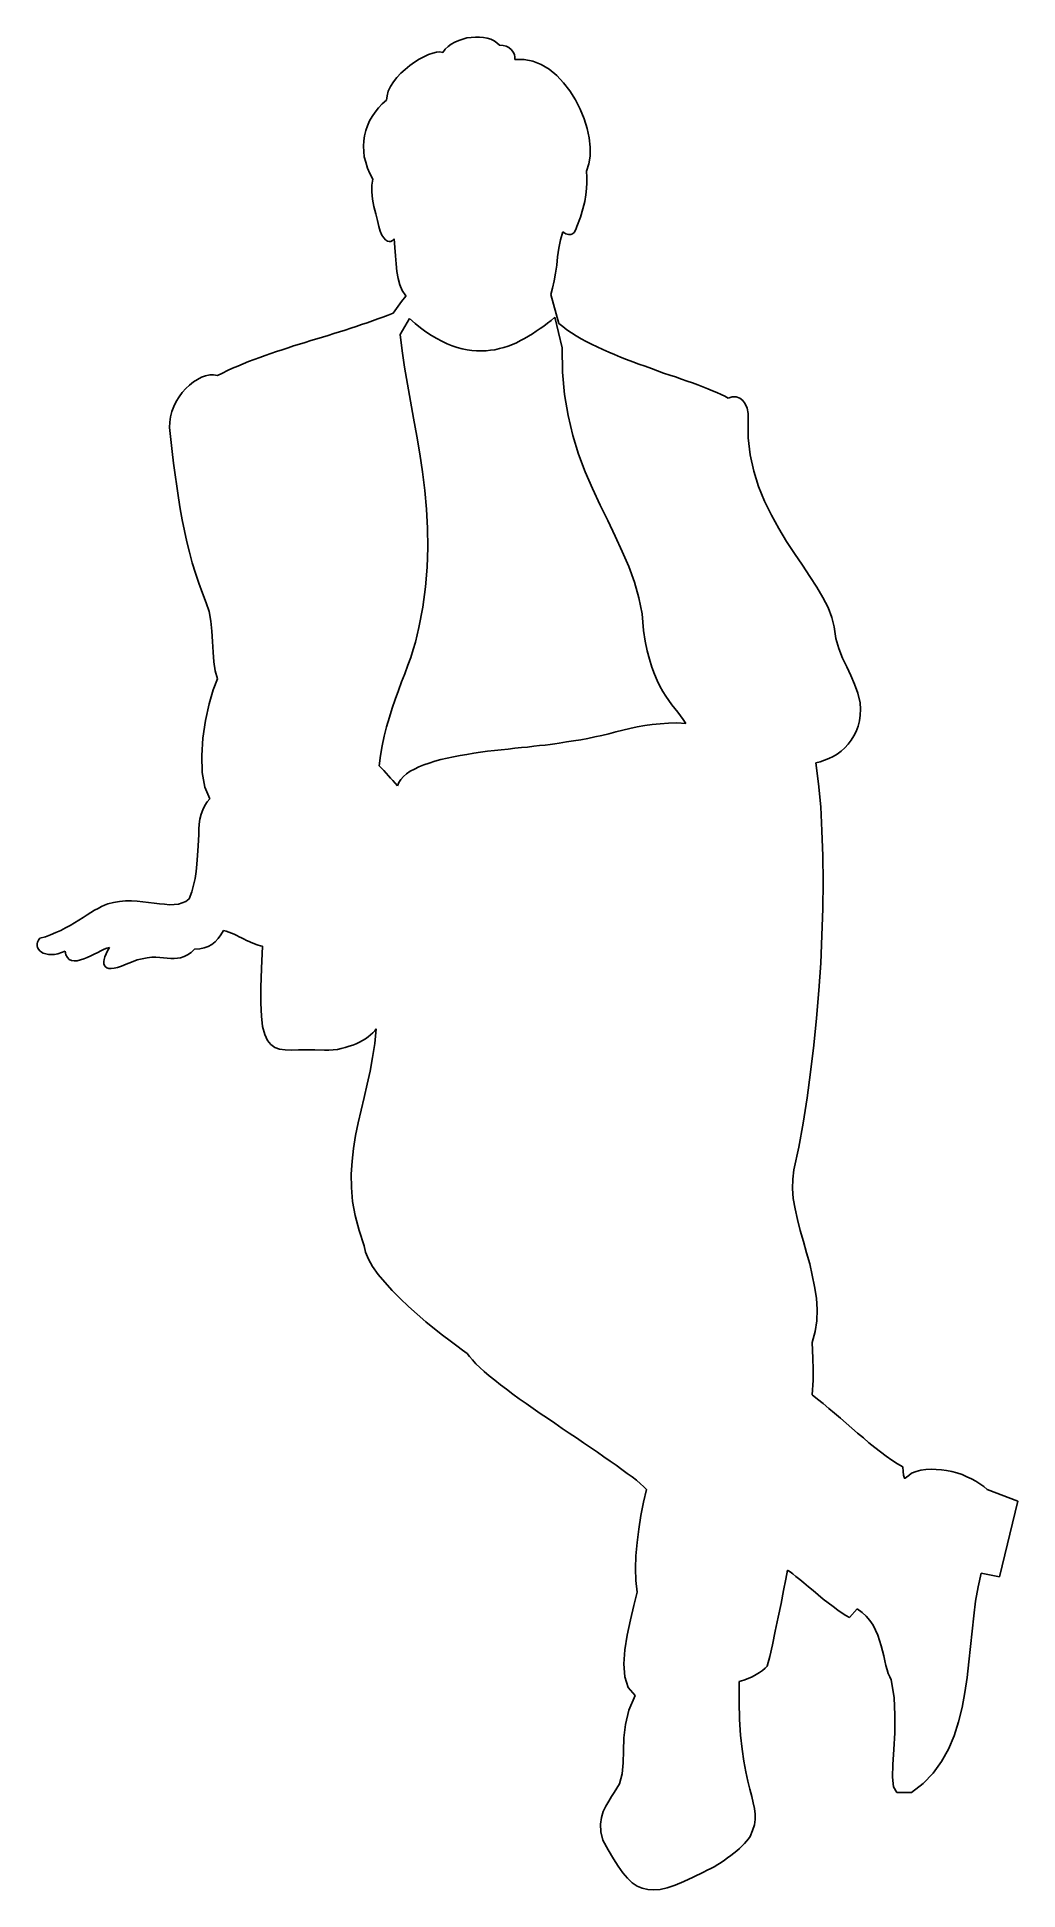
# Model space of a CAD drawing. Extents: x 1405 to 2329, y -459 to 1287.
import ezdxf

# ---------------------------------------------------------------- set-up
doc = ezdxf.new("R2010")
doc.units = 0
doc.header["$LTSCALE"] = 1270
doc.header["$MEASUREMENT"] = 0
doc.layers.get('0').update_dxf_attribs({"linetype": 'CONTINUOUS'})

msp = doc.modelspace()

# ---------------------------------------------------------------- linework, layer by layer
at = {"linetype": 'CONTINUOUS'}
for p, q in [((1789.7, 1275.4), (1787.4, 1272.5)), ((1792.4, 1277.9), (1789.7, 1275.4)), ((1795.4, 1280.2), (1792.4, 1277.9)), ((1798.8, 1282.1), (1795.4, 1280.2)), ((1802.6, 1283.7), (1798.8, 1282.1)), ((1806.3, 1285), (1802.6, 1283.7)), ((1810.2, 1286.1), (1806.3, 1285)), ((1814.1, 1286.6), (1810.2, 1286.1)), ((1818.2, 1286.9), (1814.1, 1286.6)), ((1822.1, 1286.9), (1818.2, 1286.9)), ((1825.9, 1286.6), (1822.1, 1286.9)), ((1829.4, 1285.9), (1825.9, 1286.6)), ((1832.8, 1284.8), (1829.4, 1285.9)), ((1835.9, 1283.4), (1832.8, 1284.8)), ((1838.5, 1281.4), (1835.9, 1283.4)), ((1840.8, 1279.3), (1838.5, 1281.4)), ((1844.2, 1279.1), (1840.8, 1279.3)), ((1847.2, 1278.4), (1844.2, 1279.1)), ((1849.7, 1277), (1847.2, 1278.4)), ((1852.1, 1275), (1849.7, 1277)), ((1853.7, 1272.7), (1852.1, 1275)), ((1756.3, 1260.1), (1752, 1256.5)), ((1760.7, 1263.3), (1756.3, 1260.1)), ((1765.2, 1266.1), (1760.7, 1263.3)), ((1769.6, 1268.4), (1765.2, 1266.1)), ((1773.9, 1270.4), (1769.6, 1268.4)), ((1778, 1271.8), (1773.9, 1270.4)), ((1781.5, 1272.7), (1778, 1271.8)), ((1784.7, 1272.9), (1781.5, 1272.7)), ((1787.4, 1272.5), (1784.7, 1272.9)), ((1854.9, 1270.4), (1853.7, 1272.7)), ((1855.4, 1268.1), (1854.9, 1270.4)), ((1855.4, 1265.8), (1855.4, 1268.1)), ((1864, 1265.9), (1855.4, 1265.8)), ((1872.4, 1264.3), (1864, 1265.9)), ((1880.2, 1261.1), (1872.4, 1264.3)), ((1887.7, 1256.7), (1880.2, 1261.1)), ((1738.3, 1240.3), (1736.1, 1236)), ((1740.9, 1244.6), (1738.3, 1240.3)), ((1744.1, 1248.8), (1740.9, 1244.6)), ((1747.9, 1252.8), (1744.1, 1248.8)), ((1752, 1256.5), (1747.9, 1252.8)), ((1894.8, 1250.8), (1887.7, 1256.7)), ((1901.2, 1243.9), (1894.8, 1250.8)), ((1907.1, 1236.2), (1901.2, 1243.9)), ((1730.4, 1223.9), (1726.9, 1220.3)), ((1734.3, 1227.5), (1730.4, 1223.9)), ((1734.9, 1231.7), (1734.3, 1227.5)), ((1736.1, 1236), (1734.9, 1231.7)), ((1912.4, 1227.8), (1907.1, 1236.2)), ((1916.9, 1219.1), (1912.4, 1227.8)), ((1718.5, 1207.9), (1716.5, 1203.4)), ((1721, 1212.2), (1718.5, 1207.9)), ((1723.8, 1216.2), (1721, 1212.2)), ((1726.9, 1220.3), (1723.8, 1216.2)), ((1920.6, 1210), (1916.9, 1219.1)), ((1923.5, 1200.9), (1920.6, 1210)), ((1713, 1189.2), (1712.6, 1184.2)), ((1713.7, 1194), (1713, 1189.2)), ((1714.9, 1198.8), (1713.7, 1194)), ((1716.5, 1203.4), (1714.9, 1198.8)), ((1925.4, 1191.9), (1923.5, 1200.9)), ((1926.3, 1183.1), (1925.4, 1191.9)), ((1712.6, 1184.2), (1713, 1179.2)), ((1713, 1179.2), (1713.5, 1174)), ((1713.5, 1174), (1714.8, 1168.9)), ((1925.2, 1167.3), (1926.3, 1174.8)), ((1926.3, 1174.8), (1926.3, 1183.1)), ((1714.8, 1168.9), (1716.5, 1163.5)), ((1716.5, 1163.5), (1718.7, 1158.4)), ((1718.7, 1158.4), (1721.5, 1153)), ((1721.5, 1153), (1720.6, 1147.5)), ((1922.9, 1160.5), (1925.2, 1167.3)), ((1923.1, 1155), (1922.9, 1160.5)), ((1923.1, 1149.7), (1923.1, 1155)), ((1720.6, 1147.5), (1720.6, 1141.1)), ((1720.6, 1141.1), (1721.3, 1134.3)), ((1921.3, 1132), (1922.4, 1138.3)), ((1922.4, 1138.3), (1922.9, 1144.1)), ((1922.9, 1144.1), (1923.1, 1149.7)), ((1721.3, 1134.3), (1722.6, 1127.2)), ((1722.6, 1127.2), (1724.2, 1120.4)), ((1724.2, 1120.4), (1725.8, 1114)), ((1917.2, 1117.2), (1919.5, 1125.1)), ((1919.5, 1125.1), (1921.3, 1132)), ((1725.8, 1114), (1727.2, 1108.3)), ((1727.2, 1108.3), (1728.5, 1103.9)), ((1728.5, 1103.9), (1730.1, 1100.3)), ((1730.1, 1100.3), (1731.9, 1097.7)), ((1898.5, 1095.7), (1900.7, 1103.3)), ((1900.7, 1103.3), (1903.5, 1101.6)), ((1903.5, 1101.6), (1906, 1100.9)), ((1906, 1100.9), (1908, 1100.9)), ((1908, 1100.9), (1909.7, 1101.6)), ((1909.7, 1101.6), (1911.2, 1102.8)), ((1911.2, 1102.8), (1912.2, 1104.4)), ((1912.2, 1104.4), (1913.1, 1106.4)), ((1913.1, 1106.4), (1913.8, 1108.5)), ((1913.8, 1108.5), (1917.2, 1117.2)), ((1731.9, 1097.7), (1733.6, 1095.7)), ((1733.6, 1095.7), (1735.2, 1094.6)), ((1735.2, 1094.6), (1737, 1094.1)), ((1737, 1094.1), (1738.6, 1094.4)), ((1738.6, 1094.4), (1740.2, 1095.3)), ((1740.2, 1095.3), (1741.7, 1096.9)), ((1741.7, 1096.9), (1742.4, 1088.6)), ((1742.4, 1088.6), (1742.9, 1080.6)), ((1895.7, 1079.8), (1896.9, 1087.9)), ((1896.9, 1087.9), (1898.5, 1095.7)), ((1742.9, 1080.6), (1743.4, 1073.1)), ((1743.4, 1073.1), (1744.3, 1066)), ((1744.3, 1066), (1745.4, 1059.4)), ((1893.7, 1064.3), (1894.8, 1072)), ((1894.8, 1072), (1895.7, 1079.8)), ((1745.4, 1059.4), (1747, 1053.3)), ((1747, 1053.3), (1749.3, 1048)), ((1749.3, 1048), (1752.5, 1043)), ((1889.3, 1044.2), (1891, 1050.3)), ((1891, 1050.3), (1892.5, 1057.1)), ((1892.5, 1057.1), (1893.7, 1064.3)), ((1748.6, 1037.6), (1740.8, 1026.8)), ((1752.5, 1042.8), (1748.6, 1037.6)), ((1752.5, 1043), (1752.5, 1042.8)), ((1896.9, 1017), (1889.3, 1044.2)), ((1705.9, 1014.1), (1700.7, 1012.5)), ((1711, 1015.9), (1705.9, 1014.1)), ((1716.2, 1017.7), (1711, 1015.9)), ((1721.2, 1019.5), (1716.2, 1017.7)), ((1726.2, 1021.3), (1721.2, 1019.5)), ((1731.1, 1023), (1726.2, 1021.3)), ((1736, 1024.8), (1731.1, 1023)), ((1740.8, 1026.8), (1736, 1024.8)), ((1756.1, 1021.7), (1747.2, 1006.6)), ((1761.4, 1017.1), (1756.1, 1021.7)), ((1766.6, 1012.8), (1761.4, 1017.1)), ((1882.7, 1014.6), (1879.1, 1012.1)), ((1886.1, 1017.3), (1882.7, 1014.6)), ((1889.5, 1019.9), (1886.1, 1017.3)), ((1892.9, 1022.8), (1889.5, 1019.9)), ((1900, 993.9), (1892.9, 1022.8)), ((1900.5, 1014), (1896.9, 1017)), ((1904.4, 1011.1), (1900.5, 1014)), ((1646.9, 995.8), (1641.6, 994)), ((1652.3, 997.6), (1646.9, 995.8)), ((1657.8, 999.2), (1652.3, 997.6)), ((1663.1, 1001), (1657.8, 999.2)), ((1668.6, 1002.6), (1663.1, 1001)), ((1674, 1004.2), (1668.6, 1002.6)), ((1679.3, 1005.8), (1674, 1004.2)), ((1684.7, 1007.5), (1679.3, 1005.8)), ((1690, 1009.1), (1684.7, 1007.5)), ((1695.3, 1010.8), (1690, 1009.1)), ((1700.7, 1012.5), (1695.3, 1010.8)), ((1747.2, 1006.6), (1749.2, 991.3)), ((1771.6, 1009.1), (1766.6, 1012.8)), ((1776.8, 1005.7), (1771.6, 1009.1)), ((1781.7, 1002.7), (1776.8, 1005.7)), ((1786.7, 1000.2), (1781.7, 1002.7)), ((1791.5, 997.8), (1786.7, 1000.2)), ((1796.3, 995.9), (1791.5, 997.8)), ((1801, 994.3), (1796.3, 995.9)), ((1849.1, 995.7), (1845, 994.5)), ((1853, 997.3), (1849.1, 995.7)), ((1856.9, 998.9), (1853, 997.3)), ((1860.8, 1000.9), (1856.9, 998.9)), ((1864.5, 1002.8), (1860.8, 1000.9)), ((1868.3, 1005), (1864.5, 1002.8)), ((1872, 1007.3), (1868.3, 1005)), ((1875.6, 1009.6), (1872, 1007.3)), ((1879.1, 1012.1), (1875.6, 1009.6)), ((1908.7, 1008.1), (1904.4, 1011.1)), ((1913.1, 1005.4), (1908.7, 1008.1)), ((1917.8, 1002.6), (1913.1, 1005.4)), ((1922.6, 1000.1), (1917.8, 1002.6)), ((1927.6, 997.4), (1922.6, 1000.1)), ((1932.9, 994.9), (1927.6, 997.4)), ((1599.4, 979.1), (1594.4, 976.9)), ((1604.5, 981), (1599.4, 979.1)), ((1609.7, 983), (1604.5, 981)), ((1614.9, 984.9), (1609.7, 983)), ((1620.2, 986.9), (1614.9, 984.9)), ((1625.4, 988.7), (1620.2, 986.9)), ((1630.7, 990.5), (1625.4, 988.7)), ((1636.1, 992.2), (1630.7, 990.5)), ((1641.6, 994), (1636.1, 992.2)), ((1749.2, 991.3), (1751.5, 975.8)), ((1805.8, 993), (1801, 994.3)), ((1810.4, 992.1), (1805.8, 993)), ((1814.9, 991.4), (1810.4, 992.1)), ((1819.3, 991.1), (1814.9, 991.4)), ((1823.8, 991.1), (1819.3, 991.1)), ((1828.2, 991.3), (1823.8, 991.1)), ((1832.5, 991.8), (1828.2, 991.3)), ((1836.6, 992.3), (1832.5, 991.8)), ((1840.9, 993.4), (1836.6, 992.3)), ((1845, 994.5), (1840.9, 993.4)), ((1900.2, 971.1), (1900, 993.9)), ((1938.2, 992.4), (1932.9, 994.9)), ((1943.8, 989.9), (1938.2, 992.4)), ((1949.3, 987.6), (1943.8, 989.9)), ((1955, 985.3), (1949.3, 987.6)), ((1960.7, 983), (1955, 985.3)), ((1966.6, 980.8), (1960.7, 983)), ((1972.2, 978.7), (1966.6, 980.8)), ((1978.1, 976.6), (1972.2, 978.7)), ((1552.5, 962), (1548.8, 958.9)), ((1556.3, 964.3), (1552.5, 962)), ((1560.2, 966.4), (1556.3, 964.3)), ((1563.9, 967.7), (1560.2, 966.4)), ((1567.9, 968.6), (1563.9, 967.7)), ((1571.4, 968.6), (1567.9, 968.6)), ((1575, 968), (1571.4, 968.6)), ((1579.8, 970.3), (1575, 968)), ((1584.6, 972.6), (1579.8, 970.3)), ((1589.4, 974.8), (1584.6, 972.6)), ((1594.4, 976.9), (1589.4, 974.8)), ((1751.5, 975.8), (1754.1, 959.9)), ((1902.1, 949.9), (1900.2, 971.1)), ((1984, 974.4), (1978.1, 976.6)), ((1989.9, 972.5), (1984, 974.4)), ((1995.6, 970.3), (1989.9, 972.5)), ((2001.3, 968.4), (1995.6, 970.3)), ((2006.8, 966.6), (2001.3, 968.4)), ((2012.3, 964.6), (2006.8, 966.6)), ((2017.7, 962.7), (2012.3, 964.6)), ((2022.8, 960.9), (2017.7, 962.7)), ((2027.8, 959.1), (2022.8, 960.9)), ((1536.3, 943.4), (1534, 938.8)), ((1539, 947.7), (1536.3, 943.4)), ((1542, 951.8), (1539, 947.7)), ((1545.2, 955.6), (1542, 951.8)), ((1548.8, 958.9), (1545.2, 955.6)), ((1754.1, 959.9), (1757, 943.9)), ((1757, 943.9), (1760, 927.7)), ((1905.5, 930.2), (1902.1, 949.9)), ((2032.6, 957.2), (2027.8, 959.1)), ((2037.2, 955.4), (2032.6, 957.2)), ((2041.7, 953.6), (2037.2, 955.4)), ((2045.8, 951.8), (2041.7, 953.6)), ((2049.7, 950.2), (2045.8, 951.8)), ((2053.3, 948.4), (2049.7, 950.2)), ((2056.5, 946.6), (2053.3, 948.4)), ((2060.2, 947.7), (2056.5, 946.6)), ((2064, 947.7), (2060.2, 947.7)), ((2067.3, 946.6), (2064, 947.7)), ((2070.2, 944.5), (2067.3, 946.6)), ((2072.5, 941.3), (2070.2, 944.5)), ((1530.8, 929), (1530.1, 924)), ((1532.2, 934), (1530.8, 929)), ((1534, 938.8), (1532.2, 934)), ((1760, 927.7), (1763, 910.9)), ((1909.9, 911.5), (1905.5, 930.2)), ((2074.3, 937.2), (2072.5, 941.3)), ((2075.2, 932), (2074.3, 937.2)), ((2075.2, 926.2), (2075.2, 932)), ((2075.3, 909.2), (2075.2, 926.2)), ((1530.1, 924), (1529.9, 919)), ((1529.9, 919), (1531.2, 907.7)), ((1763, 910.9), (1765.7, 894.2)), ((1915.5, 893.9), (1909.9, 911.5)), ((2077.1, 893.2), (2075.3, 909.2)), ((1531.2, 907.7), (1532.4, 896.4)), ((1532.4, 896.4), (1533.8, 885.4)), ((1765.7, 894.2), (1768.4, 877.1)), ((1921.7, 877.1), (1915.5, 893.9)), ((2080.5, 877.9), (2077.1, 893.2)), ((1533.8, 885.4), (1535.3, 874.3)), ((1535.3, 874.3), (1536.7, 863.5)), ((1768.4, 877.1), (1770.5, 859.7)), ((1928.6, 861.3), (1921.7, 877.1)), ((2085.1, 863.3), (2080.5, 877.9)), ((1536.7, 863.5), (1538.3, 852.8)), ((1770.5, 859.7), (1772.1, 842)), ((1935.8, 845.9), (1928.6, 861.3)), ((2090.7, 849.4), (2085.1, 863.3)), ((1538.3, 852.8), (1540.1, 842.3)), ((1540.1, 842.3), (1542, 831.8)), ((1772.1, 842), (1773, 824)), ((1942.9, 831.2), (1935.8, 845.9)), ((2097.1, 836.2), (2090.7, 849.4)), ((1542, 831.8), (1544, 821.5)), ((1544, 821.5), (1546.3, 811.3)), ((1773, 824), (1773.4, 805.9)), ((1950, 816.6), (1942.9, 831.2)), ((2104, 823.6), (2097.1, 836.2)), ((2111.3, 811.5), (2104, 823.6)), ((1546.3, 811.3), (1548.6, 801.3)), ((1773.4, 805.9), (1772.8, 787.4)), ((1956.6, 802.1), (1950, 816.6)), ((2118.8, 800.1), (2111.3, 811.5)), ((1548.6, 801.3), (1551.3, 791.5)), ((1551.3, 791.5), (1554.3, 781.8)), ((1772.8, 787.4), (1771.2, 768.7)), ((1962.7, 787.9), (1956.6, 802.1)), ((1968, 773.3), (1962.7, 787.9)), ((2126.3, 789.1), (2118.8, 800.1)), ((2133.2, 778.5), (2126.3, 789.1)), ((1554.3, 781.8), (1557.5, 772.3)), ((1557.5, 772.3), (1560.9, 762.9)), ((1771.2, 768.7), (1768.7, 749.6)), ((1972.3, 758.5), (1968, 773.3)), ((2139.8, 768.4), (2133.2, 778.5)), ((1560.9, 762.9), (1564.6, 753.6)), ((1564.6, 753.6), (1567.3, 745.4)), ((1975.3, 743.4), (1972.3, 758.5)), ((2145.7, 758.6), (2139.8, 768.4)), ((2150.5, 749.2), (2145.7, 758.6)), ((1567.3, 745.4), (1568.9, 736.5)), ((1568.9, 736.5), (1569.8, 726.9)), ((1768.7, 749.6), (1764.8, 730.4)), ((1976.7, 727.5), (1975.3, 743.4)), ((2154.1, 739.9), (2150.5, 749.2)), ((2156.4, 731), (2154.1, 739.9)), ((1569.8, 726.9), (1570.5, 717.1)), ((1570.5, 717.1), (1571.1, 707.3)), ((1761.6, 716.7), (1759.5, 709.6)), ((1763.4, 723.6), (1761.6, 716.7)), ((1764.8, 730.4), (1763.4, 723.6)), ((1978.3, 717.6), (1976.7, 727.5)), ((1980.1, 708.5), (1978.3, 717.6)), ((2158, 720.1), (2156.4, 731)), ((2160.8, 710.5), (2158, 720.1)), ((1571.1, 707.3), (1571.8, 698.1)), ((1757.2, 702.3), (1754.5, 694.8)), ((1759.5, 709.6), (1757.2, 702.3)), ((1982.2, 700.5), (1980.1, 708.5)), ((1984.6, 693), (1982.2, 700.5)), ((2164.2, 701.6), (2160.8, 710.5)), ((2168.1, 693.3), (2164.2, 701.6)), ((1575, 682), (1571.1, 671.7)), ((1571.8, 698.1), (1573, 689.5)), ((1573, 689.5), (1575, 682)), ((1751.6, 686.9), (1748.6, 679.1)), ((1754.5, 694.8), (1751.6, 686.9)), ((1986.9, 686.4), (1984.6, 693)), ((1989.4, 680.5), (1986.9, 686.4)), ((2172, 685.1), (2168.1, 693.3)), ((2175.6, 677.1), (2172, 685.1)), ((1571.1, 671.7), (1567.3, 658.4)), ((1745.8, 671.1), (1742.7, 662.7)), ((1748.6, 679.1), (1745.8, 671.1)), ((1992, 675), (1989.4, 680.5)), ((1994.9, 670.2), (1992, 675)), ((1997.6, 665.6), (1994.9, 670.2)), ((2000.4, 661.5), (1997.6, 665.6)), ((2178.6, 668.5), (2175.6, 677.1)), ((2180.8, 659.6), (2178.6, 668.5)), ((1567.3, 658.4), (1563.9, 642.9)), ((1739.9, 654.4), (1737.2, 645.8)), ((1742.7, 662.7), (1739.9, 654.4)), ((2003.3, 657.7), (2000.4, 661.5)), ((2006.1, 654), (2003.3, 657.7)), ((2008.8, 650.6), (2006.1, 654)), ((2011.4, 647.1), (2008.8, 650.6)), ((2013.9, 643.7), (2011.4, 647.1)), ((2180.1, 642.5), (2180.8, 647.8)), ((2181.1, 653.6), (2180.8, 659.6)), ((2180.8, 647.8), (2181.1, 653.6)), ((1563.9, 642.9), (1561.4, 626.3)), ((1734.5, 636.9), (1732.2, 628)), ((1737.2, 645.8), (1734.5, 636.9)), ((1930.6, 627.3), (1937.2, 628.7)), ((1937.2, 628.7), (1943.8, 630.3)), ((1943.8, 630.3), (1950.4, 632.1)), ((1950.4, 632.1), (1957, 633.7)), ((1957, 633.7), (1963.7, 635.3)), ((1963.7, 635.3), (1970.7, 636.7)), ((1970.7, 636.7), (1977.8, 638)), ((1977.8, 638), (1984.9, 639)), ((1984.9, 639), (1992.4, 639.8)), ((1992.4, 639.8), (2000.2, 640.3)), ((2000.2, 640.3), (2008.1, 640.5)), ((2008.1, 640.5), (2016.4, 640.1)), ((2016.4, 640.1), (2013.9, 643.7)), ((2174.9, 628.3), (2177, 632.5)), ((2177, 632.5), (2178.8, 637.3)), ((2178.8, 637.3), (2180.1, 642.5)), ((1561.4, 626.3), (1560.4, 609.7)), ((1730.3, 618.9), (1728.7, 609.7)), ((1732.2, 628), (1730.3, 618.9)), ((1810.2, 610.9), (1816.6, 612)), ((1816.6, 612), (1823.1, 612.9)), ((1823.1, 612.9), (1829.6, 613.8)), ((1829.6, 613.8), (1836.2, 614.5)), ((1836.2, 614.5), (1842.6, 615.2)), ((1842.6, 615.2), (1849.1, 615.9)), ((1849.1, 615.9), (1855.3, 616.6)), ((1855.3, 616.6), (1861.5, 617.3)), ((1861.5, 617.3), (1867.4, 617.8)), ((1867.4, 617.8), (1873.1, 618.6)), ((1873.1, 618.6), (1878.6, 619.1)), ((1878.6, 619.1), (1883.8, 619.6)), ((1883.8, 619.6), (1888.6, 620.2)), ((1888.6, 620.2), (1893, 620.9)), ((1893, 620.9), (1897.1, 621.4)), ((1897.1, 621.4), (1900.7, 622.1)), ((1900.7, 622.1), (1903.9, 622.8)), ((1903.9, 622.8), (1910.7, 623.5)), ((1910.7, 623.5), (1917.4, 624.6)), ((1917.4, 624.6), (1924, 625.9)), ((1924, 625.9), (1930.6, 627.3)), ((2159.2, 611.2), (2162.8, 614)), ((2162.8, 614), (2166.2, 617)), ((2166.2, 617), (2169.4, 620.4)), ((2169.4, 620.4), (2172.2, 624.2)), ((2172.2, 624.2), (2174.9, 628.3)), ((1560.4, 609.7), (1560.7, 593.9)), ((1560.7, 593.9), (1563.2, 580)), ((1728.7, 609.7), (1727.4, 600.2)), ((1727.4, 600.2), (1729.6, 597.9)), ((1729.6, 597.9), (1731.9, 595.6)), ((1731.9, 595.6), (1734, 593.3)), ((1753.2, 592.6), (1756.8, 594.9)), ((1756.8, 594.9), (1760.7, 597)), ((1760.7, 597), (1765, 599.2)), ((1765, 599.2), (1769.6, 601.1)), ((1769.6, 601.1), (1774.6, 602.7)), ((1774.6, 602.7), (1780, 604.5)), ((1780, 604.5), (1785.7, 605.9)), ((1785.7, 605.9), (1791.5, 607.3)), ((1791.5, 607.3), (1797.6, 608.6)), ((1797.6, 608.6), (1803.8, 609.8)), ((1803.8, 609.8), (1810.2, 610.9)), ((2139.1, 603), (2143.2, 603.9)), ((2141.6, 583), (2139.1, 603)), ((2143.2, 603.9), (2147.3, 605.3)), ((2147.3, 605.3), (2151.4, 606.9)), ((2151.4, 606.9), (2155.3, 608.9)), ((2155.3, 608.9), (2159.2, 611.2)), ((1563.2, 580), (1568, 569.1)), ((1734, 593.3), (1736.2, 590.8)), ((1736.2, 590.8), (1738.3, 588.5)), ((1738.3, 588.5), (1740.4, 586.2)), ((1740.4, 586.2), (1742.6, 583.7)), ((1742.6, 583.7), (1744.7, 581.3)), ((1744.7, 581.3), (1746, 584.4)), ((1746, 584.4), (1747.9, 587.2)), ((1747.9, 587.2), (1750.4, 590.1)), ((1750.4, 590.1), (1753.2, 592.6)), ((2143.6, 561.5), (2141.6, 583)), ((1563.2, 562.7), (1561.3, 558.6)), ((1565.4, 566.1), (1563.2, 562.7)), ((1568, 569.1), (1565.4, 566.1)), ((2144.8, 538.9), (2143.6, 561.5)), ((1557.9, 545.1), (1557.5, 540.3)), ((1558.6, 549.7), (1557.9, 545.1)), ((1559.7, 554.4), (1558.6, 549.7)), ((1561.3, 558.6), (1559.7, 554.4)), ((1557, 524.8), (1556.3, 515.5)), ((1557.7, 535.5), (1557, 524.8)), ((1557.5, 540.3), (1557.7, 535.5)), ((2145.5, 515.2), (2144.8, 538.9)), ((1555.6, 507.5), (1554.9, 500.6)), ((1556.3, 515.5), (1555.6, 507.5)), ((2145.9, 490.8), (2145.5, 515.2)), ((1554, 494), (1552.5, 487.6)), ((1554.9, 500.6), (1554, 494)), ((2145.5, 465.7), (2145.9, 490.8)), ((1482.7, 472.3), (1477.2, 471.4)), ((1488.4, 472.8), (1482.7, 472.3)), ((1494, 472.8), (1488.4, 472.8)), ((1499.5, 472.5), (1494, 472.8)), ((1504.8, 471.9), (1499.5, 472.5)), ((1510.2, 471.4), (1504.8, 471.9)), ((1545.4, 472.3), (1542, 470.8)), ((1548.4, 474.6), (1545.4, 472.3)), ((1550.8, 481.4), (1548.4, 474.6)), ((1552.5, 487.6), (1550.8, 481.4)), ((1444.6, 454.6), (1440.5, 452.1)), ((1448.5, 457.1), (1444.6, 454.6)), ((1452.3, 459.5), (1448.5, 457.1)), ((1455.8, 461.8), (1452.3, 459.5)), ((1459.2, 463.9), (1455.8, 461.8)), ((1462.6, 465.7), (1459.2, 463.9)), ((1465.8, 467.5), (1462.6, 465.7)), ((1468.8, 468.9), (1465.8, 467.5)), ((1471.7, 470), (1468.8, 468.9)), ((1477.2, 471.4), (1471.7, 470)), ((1515.5, 470.7), (1510.2, 471.4)), ((1520.5, 470), (1515.5, 470.7)), ((1525.3, 469.6), (1520.5, 470)), ((1529.9, 469.2), (1525.3, 469.6)), ((1534.2, 469.4), (1529.9, 469.2)), ((1538.3, 469.8), (1534.2, 469.4)), ((1542, 470.8), (1538.3, 469.8)), ((2144.8, 440), (2145.5, 465.7)), ((1407.8, 437.5), (1406.3, 435.8)), ((1412.9, 439), (1407.8, 437.5)), ((1417.9, 440.8), (1412.9, 439)), ((1422.9, 442.9), (1417.9, 440.8)), ((1427.5, 445), (1422.9, 442.9)), ((1432, 447.3), (1427.5, 445)), ((1436.4, 449.7), (1432, 447.3)), ((1440.5, 452.1), (1436.4, 449.7)), ((1572.8, 434.3), (1575.7, 437.4)), ((1575.7, 437.4), (1578.4, 440.9)), ((1578.4, 440.9), (1580.9, 444.8)), ((1580.9, 444.8), (1583.3, 444.1)), ((1583.3, 444.1), (1585.8, 443.2)), ((1585.8, 443.2), (1588.3, 442.2)), ((1588.3, 442.2), (1590.8, 441.3)), ((1590.8, 441.3), (1593.3, 440)), ((1593.3, 440), (1595.6, 439)), ((1595.6, 439), (1597.9, 437.9)), ((1597.9, 437.9), (1600.3, 436.7)), ((1600.3, 436.7), (1602.6, 435.6)), ((2143.6, 414.2), (2144.8, 440)), ((1405.4, 434), (1405.1, 432.2)), ((1405.1, 432.2), (1405.1, 430.4)), ((1405.1, 430.4), (1405.6, 428.8)), ((1406.3, 435.8), (1405.4, 434)), ((1405.6, 428.8), (1406.3, 427.2)), ((1406.3, 427.2), (1407.6, 425.8)), ((1407.6, 425.8), (1409.2, 424.5)), ((1409.2, 424.5), (1411, 423.5)), ((1411, 423.5), (1413.3, 422.8)), ((1413.3, 422.8), (1415.8, 422.2)), ((1415.8, 422.2), (1418.4, 422.1)), ((1418.4, 422.1), (1421.5, 422.4)), ((1421.5, 422.4), (1424.7, 422.9)), ((1424.7, 422.9), (1428.1, 424)), ((1428.1, 424), (1431.6, 425.4)), ((1431.6, 425.4), (1432.3, 421.9)), ((1432.3, 421.9), (1433.8, 419.4)), ((1433.8, 419.4), (1435.5, 417.6)), ((1449.1, 418.1), (1452.3, 419.4)), ((1452.3, 419.4), (1455.7, 421)), ((1455.7, 421), (1459, 422.6)), ((1459, 422.6), (1462.3, 424.2)), ((1462.3, 424.2), (1465.3, 425.8)), ((1465.3, 425.8), (1468.3, 427.2)), ((1468.3, 427.2), (1471, 428.3)), ((1469, 420.1), (1468.3, 417.6)), ((1470.1, 422.9), (1469, 420.1)), ((1471.5, 425.8), (1470.1, 422.9)), ((1471, 428.3), (1473.3, 429)), ((1473.3, 429), (1471.5, 425.8)), ((1504.3, 418.3), (1508.9, 419.2)), ((1508.9, 419.2), (1513.2, 419.6)), ((1513.2, 419.6), (1517.1, 419.6)), ((1517.1, 419.6), (1520.8, 419.4)), ((1520.8, 419.4), (1524.4, 419)), ((1537.4, 418.7), (1540.4, 419.2)), ((1540.4, 419.2), (1543.6, 420.3)), ((1543.6, 420.3), (1546.8, 421.9)), ((1546.8, 421.9), (1550.2, 424.2)), ((1550.2, 424.2), (1553.6, 427.2)), ((1553.6, 427.2), (1558.4, 427.6)), ((1558.4, 427.6), (1562.7, 428.5)), ((1562.7, 428.5), (1566.4, 429.9)), ((1566.4, 429.9), (1569.8, 431.8)), ((1569.8, 431.8), (1572.8, 434.3)), ((1602.6, 435.6), (1604.9, 434.5)), ((1604.9, 434.5), (1607, 433.5)), ((1607, 433.5), (1609.3, 432.6)), ((1609.3, 432.6), (1611.5, 431.8)), ((1611.5, 431.8), (1613.4, 431.1)), ((1613.4, 431.1), (1615.6, 430.4)), ((1615.6, 430.4), (1617.5, 430.1)), ((1617.5, 430.1), (1616.5, 409.1)), ((1435.5, 417.6), (1437.7, 416.5)), ((1437.7, 416.5), (1440.2, 416.2)), ((1440.2, 416.2), (1442.8, 416.4)), ((1442.8, 416.4), (1445.9, 417.1)), ((1445.9, 417.1), (1449.1, 418.1)), ((1468.3, 417.6), (1468.1, 415.5)), ((1468.1, 415.5), (1468.1, 413.5)), ((1468.1, 413.5), (1468.7, 411.9)), ((1468.7, 411.9), (1469.6, 410.7)), ((1469.6, 410.7), (1470.8, 409.8)), ((1470.8, 409.8), (1472.8, 409.2)), ((1472.8, 409.2), (1474.9, 409.1)), ((1474.9, 409.1), (1477.7, 409.4)), ((1477.7, 409.4), (1481, 410.1)), ((1481, 410.1), (1484.7, 411.4)), ((1484.7, 411.4), (1489.1, 413)), ((1489.1, 413), (1494, 415.1)), ((1494, 415.1), (1499.3, 417.1)), ((1499.3, 417.1), (1504.3, 418.3)), ((1524.4, 419), (1527.8, 418.9)), ((1527.8, 418.9), (1531.2, 418.5)), ((1531.2, 418.5), (1534.2, 418.5)), ((1534.2, 418.5), (1537.4, 418.7)), ((1616.5, 409.1), (1615.9, 391.3)), ((2141.8, 388.2), (2143.6, 414.2)), ((1615.9, 391.3), (1615.9, 376.3)), ((2139.6, 362.2), (2141.8, 388.2)), ((1615.9, 376.3), (1616.5, 364.2)), ((1616.5, 364.2), (1617.7, 354.4)), ((1617.7, 354.4), (1619.7, 346.9)), ((1721.5, 348.3), (1723.3, 350.3)), ((1724.7, 352.3), (1723.3, 338.5)), ((1723.3, 350.3), (1724.7, 352.3)), ((2137.1, 336.8), (2139.6, 362.2)), ((1619.7, 346.9), (1622.2, 341.2)), ((1622.2, 341.2), (1625.4, 337.3)), ((1625.4, 337.3), (1629.1, 334.6)), ((1629.1, 334.6), (1633.7, 333)), ((1633.7, 333), (1638.9, 332.3)), ((1638.9, 332.3), (1644.8, 332.1)), ((1644.8, 332.1), (1651.5, 332.3)), ((1651.5, 332.3), (1658.8, 332.5)), ((1658.8, 332.5), (1667, 332.5)), ((1667, 332.5), (1675.9, 332)), ((1675.9, 332), (1680, 332.1)), ((1680, 332.1), (1684.1, 332.3)), ((1684.1, 332.3), (1688.1, 332.8)), ((1688.1, 332.8), (1691.8, 333.7)), ((1691.8, 333.7), (1695.5, 334.6)), ((1695.5, 334.6), (1699.1, 335.7)), ((1699.1, 335.7), (1702.7, 336.8)), ((1702.7, 336.8), (1705.9, 338.2)), ((1705.9, 338.2), (1709.1, 339.6)), ((1709.1, 339.6), (1711.9, 341.2)), ((1711.9, 341.2), (1714.6, 342.8)), ((1714.6, 342.8), (1717.1, 344.6)), ((1717.1, 344.6), (1719.4, 346.6)), ((1719.4, 346.6), (1721.5, 348.3)), ((1723.3, 338.5), (1721.3, 325.2)), ((2134.1, 311.5), (2137.1, 336.8)), ((1721.3, 325.2), (1719, 312.4)), ((1716.2, 299.9), (1713.3, 287.6)), ((1719, 312.4), (1716.2, 299.9)), ((2130.7, 287.1), (2134.1, 311.5)), ((1713.3, 287.6), (1710.5, 275.5)), ((2127, 263.4), (2130.7, 287.1)), ((1707.8, 263.6), (1705.3, 251.6)), ((1710.5, 275.5), (1707.8, 263.6)), ((2122.9, 240.8), (2127, 263.4)), ((1705.3, 251.6), (1703.4, 239.5)), ((1701.9, 227.4), (1701.2, 215.1)), ((1703.4, 239.5), (1701.9, 227.4)), ((2118.4, 219.2), (2122.9, 240.8)), ((1701.2, 215.1), (1701.4, 202.5)), ((2117, 201.6), (2117.2, 210.5)), ((2117.2, 210.5), (2118.4, 219.2)), ((1701.4, 202.5), (1702.5, 189.5)), ((2117.7, 192.2), (2117, 201.6)), ((2119.5, 182.4), (2117.7, 192.2)), ((1702.5, 189.5), (1704.8, 176.1)), ((1704.8, 176.1), (1708.5, 162.2)), ((2121.7, 172.4), (2119.5, 182.4)), ((1708.5, 162.2), (1713.5, 147.8)), ((2124.3, 162.2), (2121.7, 172.4)), ((2127.3, 151.7), (2124.3, 162.2)), ((1713.5, 147.8), (1714.6, 141.8)), ((1714.6, 141.8), (1717.3, 135.2)), ((2130.2, 141.2), (2127.3, 151.7)), ((2133.2, 130.6), (2130.2, 141.2)), ((1717.3, 135.2), (1721.3, 128.1)), ((1721.3, 128.1), (1726.5, 120.8)), ((2135.7, 119.9), (2133.2, 130.6)), ((1726.5, 120.8), (1732.8, 113.3)), ((1732.8, 113.3), (1739.7, 105.6)), ((1739.7, 105.6), (1747.2, 98)), ((2137.9, 109.2), (2135.7, 119.9)), ((2139.5, 98.3), (2137.9, 109.2)), ((1747.2, 98), (1755.2, 90.5)), ((1755.2, 90.5), (1763.4, 83.2)), ((2140.2, 87.8), (2139.5, 98.3)), ((2139.8, 77.1), (2140.2, 87.8)), ((1763.4, 83.2), (1771.6, 76.1)), ((1771.6, 76.1), (1779.6, 69.5)), ((2138.4, 66.8), (2139.8, 77.1)), ((1779.6, 69.5), (1787.2, 63.4)), ((1787.2, 63.4), (1794.4, 58.1)), ((1794.4, 58.1), (1800.6, 53.3)), ((1800.6, 53.3), (1806.1, 49.4)), ((2135.5, 56.5), (2138.4, 66.8)), ((2136.3, 41.9), (2135.5, 56.5)), ((1806.1, 49.4), (1810.4, 46.3)), ((1810.4, 46.3), (1812.5, 43.3)), ((1812.5, 43.3), (1815.4, 40.1)), ((1815.4, 40.1), (1818.6, 36.5)), ((1818.6, 36.5), (1822.3, 33)), ((2136.6, 31.2), (2136.3, 41.9)), ((1822.3, 33), (1826.6, 29.1)), ((1826.6, 29.1), (1831.2, 25.1)), ((1831.2, 25.1), (1836.4, 21)), ((1836.4, 21), (1841.7, 16.8)), ((2135.5, 7.1), (2136.4, 20.9)), ((2136.4, 20.9), (2136.6, 31.2)), ((1841.7, 16.8), (1847.4, 12.5)), ((1847.4, 12.5), (1853.5, 8)), ((1853.5, 8), (1859.5, 3.6)), ((1859.5, 3.6), (1866.1, -1)), ((2140.7, 3.2), (2135.5, 7.1)), ((2146, -1), (2140.7, 3.2)), ((1866.1, -1), (1872.7, -5.7)), ((1872.7, -5.7), (1879.3, -10.3)), ((1879.3, -10.3), (1886.1, -14.9)), ((1886.1, -14.9), (1893, -19.6)), ((2151.4, -5.5), (2146, -1)), ((2156.7, -10.1), (2151.4, -5.5)), ((2162.1, -14.8), (2156.7, -10.1)), ((2167.6, -19.4), (2162.1, -14.8)), ((1893, -19.6), (1900, -24.4)), ((1900, -24.4), (1906.7, -29)), ((1906.7, -29), (1913.5, -33.4)), ((1913.5, -33.4), (1920.2, -38.1)), ((2172.9, -24.2), (2167.6, -19.4)), ((2178.3, -28.8), (2172.9, -24.2)), ((2183.8, -33.4), (2178.3, -28.8)), ((2189.1, -38.1), (2183.8, -33.4)), ((1920.2, -38.1), (1926.8, -42.5)), ((1926.8, -42.5), (1933.1, -46.8)), ((1933.1, -46.8), (1939.3, -51.1)), ((1939.3, -51.1), (1945.2, -55.2)), ((2194.5, -42.4), (2189.1, -38.1)), ((2200, -46.6), (2194.5, -42.4)), ((2205.3, -50.5), (2200, -46.6)), ((2210.5, -54.3), (2205.3, -50.5)), ((1945.2, -55.2), (1950.9, -59.1)), ((1950.9, -59.1), (1956.2, -63)), ((1956.2, -63), (1961.2, -66.8)), ((1961.2, -66.8), (1965.8, -70.1)), ((2215.9, -57.7), (2210.5, -54.3)), ((2221, -60.7), (2215.9, -57.7)), ((2221.4, -65.1), (2221, -60.7)), ((2221.7, -68.4), (2221.4, -65.1)), ((2222.1, -70.5), (2221.7, -68.4)), ((2226.5, -68.9), (2224.6, -70.5)), ((2229.2, -66.6), (2226.5, -68.9)), ((2233.5, -65), (2229.2, -66.6)), ((2238.1, -63.9), (2233.5, -65)), ((2242.7, -63.2), (2238.1, -63.9)), ((2247.6, -62.8), (2242.7, -63.2)), ((2252.5, -63), (2247.6, -62.8)), ((2257.3, -63.4), (2252.5, -63)), ((2262.3, -64.1), (2257.3, -63.4)), ((2267.1, -65.1), (2262.3, -64.1)), ((2271.9, -66.4), (2267.1, -65.1)), ((2276.8, -68), (2271.9, -66.4)), ((2281.2, -70), (2276.8, -68)), ((1965.8, -70.1), (1969.9, -73.3)), ((1969.9, -73.3), (1973.7, -76.5)), ((1973.7, -76.5), (1976.7, -79.2)), ((1976.7, -79.2), (1979.4, -81.9)), ((1979.4, -81.9), (1976.7, -94)), ((2222.4, -71.4), (2222.1, -70.5)), ((2223.3, -71.4), (2222.4, -71.4)), ((2224.6, -70.5), (2223.3, -71.4)), ((2285.7, -71.9), (2281.2, -70)), ((2289.8, -74.2), (2285.7, -71.9)), ((2293.7, -76.5), (2289.8, -74.2)), ((2297.4, -79.2), (2293.7, -76.5)), ((2300.6, -81.9), (2297.4, -79.2)), ((2329.5, -92.9), (2300.6, -81.9)), ((1976.7, -94), (1974.2, -106.5)), ((2312.2, -164.3), (2329.5, -92.9)), ((1972.1, -119.3), (1970.5, -131.9)), ((1974.2, -106.5), (1972.1, -119.3)), ((1970.5, -131.9), (1969.4, -144.4)), ((1969.4, -144.4), (1969, -156.5)), ((1969, -156.5), (1969.4, -167.9)), ((1969.4, -167.9), (1970.6, -178.6)), ((2108.5, -177.2), (2110.6, -166.5)), ((2110.6, -166.5), (2112.2, -158.1)), ((2112.2, -158.1), (2113.1, -158.5)), ((2113.1, -158.5), (2114.7, -159.7)), ((2114.7, -159.7), (2117.2, -161.5)), ((2117.2, -161.5), (2120.2, -164)), ((2120.2, -164), (2123.8, -166.8)), ((2123.8, -166.8), (2127.7, -170)), ((2127.7, -170), (2132, -173.6)), ((2132, -173.6), (2136.6, -177.3)), ((2289.6, -187.1), (2291.9, -173.8)), ((2291.9, -173.8), (2294.9, -160.8)), ((2294.9, -160.8), (2312.2, -164.3)), ((1967.6, -191.2), (1964.4, -204.9)), ((1970.6, -178.6), (1967.6, -191.2)), ((2103.5, -202.4), (2106.2, -189.3)), ((2106.2, -189.3), (2108.5, -177.2)), ((2136.6, -177.3), (2141.2, -181.2)), ((2141.2, -181.2), (2146, -185.2)), ((2146, -185.2), (2150.7, -188.9)), ((2150.7, -188.9), (2155.3, -192.3)), ((2287.8, -201.2), (2289.6, -187.1)), ((1964.4, -204.9), (1961.2, -219.2)), ((2100.8, -215.6), (2103.5, -202.4)), ((2155.3, -192.3), (2159.8, -195.7)), ((2159.8, -195.7), (2163.9, -198.5)), ((2163.9, -198.5), (2167.4, -200.8)), ((2167.4, -200.8), (2170.6, -202.6)), ((2170.6, -202.6), (2177.9, -194.6)), ((2177.9, -194.6), (2182.6, -197.8)), ((2182.6, -197.8), (2186.5, -201.5)), ((2186.5, -201.5), (2189.9, -205.5)), ((2189.9, -205.5), (2192.9, -209.9)), ((2286.2, -215.4), (2287.8, -201.2)), ((1961.2, -219.2), (1959.1, -233.1)), ((2098.1, -228.3), (2100.8, -215.6)), ((2192.9, -209.9), (2195.2, -214.5)), ((2195.2, -214.5), (2197.3, -219.4)), ((2197.3, -219.4), (2199.1, -224.2)), ((2199.1, -224.2), (2200.5, -229.2)), ((2284.8, -229.9), (2286.2, -215.4)), ((1959.1, -233.1), (1958, -246.4)), ((2093.2, -248.6), (2095.5, -239.5)), ((2095.5, -239.5), (2098.1, -228.3)), ((2200.5, -229.2), (2201.8, -234)), ((2201.8, -234), (2203, -238.8)), ((2203, -238.8), (2203.9, -243.4)), ((2203.9, -243.4), (2205, -247.9)), ((2281.6, -259.1), (2283.3, -244.5)), ((2283.3, -244.5), (2284.8, -229.9)), ((1958, -246.4), (1958.9, -258.4)), ((1958.9, -258.4), (1962.3, -268.5)), ((2066.8, -263), (2071.1, -261.6)), ((2071.1, -261.6), (2075.2, -260.1)), ((2075.2, -260.1), (2079.1, -258.4)), ((2079.1, -258.4), (2082.7, -256.4)), ((2082.7, -256.4), (2086, -254.4)), ((2086, -254.4), (2088.9, -252.5)), ((2088.9, -252.5), (2091.2, -250.5)), ((2091.2, -250.5), (2093.2, -248.6)), ((2205, -247.9), (2206.1, -251.8)), ((2206.1, -251.8), (2207.1, -255.5)), ((2207.1, -255.5), (2208.6, -258.7)), ((2208.6, -258.7), (2210, -261.4)), ((2210, -261.4), (2212.7, -277.9)), ((2279.4, -273.3), (2281.6, -259.1)), ((1962.3, -268.5), (1968.7, -276)), ((1968.7, -276), (1962.8, -290.1)), ((2066.6, -282), (2066.8, -263)), ((2212.7, -277.9), (2213.5, -294.7)), ((2276.9, -287.4), (2279.4, -273.3)), ((1962.8, -290.1), (1959.6, -303.4)), ((2067, -298.8), (2066.6, -282)), ((2213.5, -294.7), (2213.4, -311.4)), ((2273.5, -301.1), (2276.9, -287.4)), ((1959.6, -303.4), (1958.2, -316.2)), ((2068.1, -313.6), (2067, -298.8)), ((2069.5, -326.7), (2068.1, -313.6)), ((2213.4, -311.4), (2212.5, -327.1)), ((2264.1, -326.7), (2269.3, -314.3)), ((2269.3, -314.3), (2273.5, -301.1)), ((1957.8, -328.3), (1957.5, -339.7)), ((1958.2, -316.2), (1957.8, -328.3)), ((2071.1, -338.1), (2069.5, -326.7)), ((2212.5, -327.1), (2211.6, -341.2)), ((2257.5, -338.5), (2264.1, -326.7)), ((1957.5, -339.7), (1956.4, -350.1)), ((2073, -348.1), (2071.1, -338.1)), ((2075, -356.8), (2073, -348.1)), ((2211.6, -341.2), (2211.2, -353.1)), ((2249.7, -349.4), (2257.5, -338.5)), ((1953.9, -359.5), (1948.9, -367.7)), ((1956.4, -350.1), (1953.9, -359.5)), ((2076.8, -364.5), (2075, -356.8)), ((2078.6, -371.3), (2076.8, -364.5)), ((2211.2, -353.1), (2212.3, -362.2)), ((2212.3, -362.2), (2215.3, -367.7)), ((2229.2, -367.7), (2240.2, -359.1)), ((2240.2, -359.1), (2249.7, -349.4)), ((1941.1, -380.3), (1938.6, -385.5)), ((1943.8, -375.7), (1941.1, -380.3)), ((1946.4, -371.4), (1943.8, -375.7)), ((1948.9, -367.7), (1946.4, -371.4)), ((2080, -377.3), (2078.6, -371.3)), ((2081.2, -382.8), (2080, -377.3)), ((2081.8, -388), (2081.2, -382.8)), ((2215.3, -367.7), (2217.1, -367.7)), ((2217.1, -367.7), (2218.9, -367.7)), ((2218.9, -367.7), (2220.5, -367.7)), ((2220.5, -367.7), (2222.3, -367.7)), ((2222.3, -367.7), (2224, -367.7)), ((2224, -367.7), (2225.8, -367.7)), ((2225.8, -367.7), (2227.4, -367.7)), ((2227.4, -367.7), (2229.2, -367.7)), ((1937, -391.2), (1936.1, -397.4)), ((1936.1, -397.4), (1936.5, -404.6)), ((1938.6, -385.5), (1937, -391.2)), ((2079.4, -403.3), (2081.1, -398.1)), ((2081.1, -398.1), (2081.8, -393)), ((2081.8, -393), (2081.8, -388)), ((1936.5, -404.6), (1938.4, -412.4)), ((1938.4, -412.4), (1943.4, -421.6)), ((2067.2, -420.2), (2069.7, -417.9)), ((2069.7, -417.9), (2071.8, -415.6)), ((2071.8, -415.6), (2073.8, -413.5)), ((2073.8, -413.5), (2075.5, -411.1)), ((2075.5, -411.1), (2077, -409)), ((2077, -409), (2079.4, -403.3)), ((1943.4, -421.6), (1948.2, -430)), ((1948.2, -430), (1952.7, -437.1)), ((2043.3, -437.5), (2046.5, -435.5)), ((2046.5, -435.5), (2049.7, -433.6)), ((2049.7, -433.6), (2052.9, -431.4)), ((2052.9, -431.4), (2055.9, -429.3)), ((2055.9, -429.3), (2059, -427)), ((2059, -427), (2061.8, -424.9)), ((2061.8, -424.9), (2064.7, -422.5)), ((2064.7, -422.5), (2067.2, -420.2)), ((1952.7, -437.1), (1957.1, -443.2)), ((1957.1, -443.2), (1961.4, -448.4)), ((1961.4, -448.4), (1965.8, -452.6)), ((1965.8, -452.6), (1970.5, -455.7)), ((2006.3, -454.8), (2014.5, -451.6)), ((2014.5, -451.6), (2023.4, -447.5)), ((2023.4, -447.5), (2033.3, -442.5)), ((2033.3, -442.5), (2036.5, -440.9)), ((2036.5, -440.9), (2039.9, -439.3)), ((2039.9, -439.3), (2043.3, -437.5)), ((1970.5, -455.7), (1975.5, -457.8)), ((1975.5, -457.8), (1980.6, -459)), ((1980.6, -459), (1986.1, -459.4)), ((1986.1, -459.4), (1992.2, -458.9)), ((1992.2, -458.9), (1999, -457.3)), ((1999, -457.3), (2006.3, -454.8))]:
    msp.add_line(p, q, dxfattribs=at)

doc.saveas('drawing.dxf')
